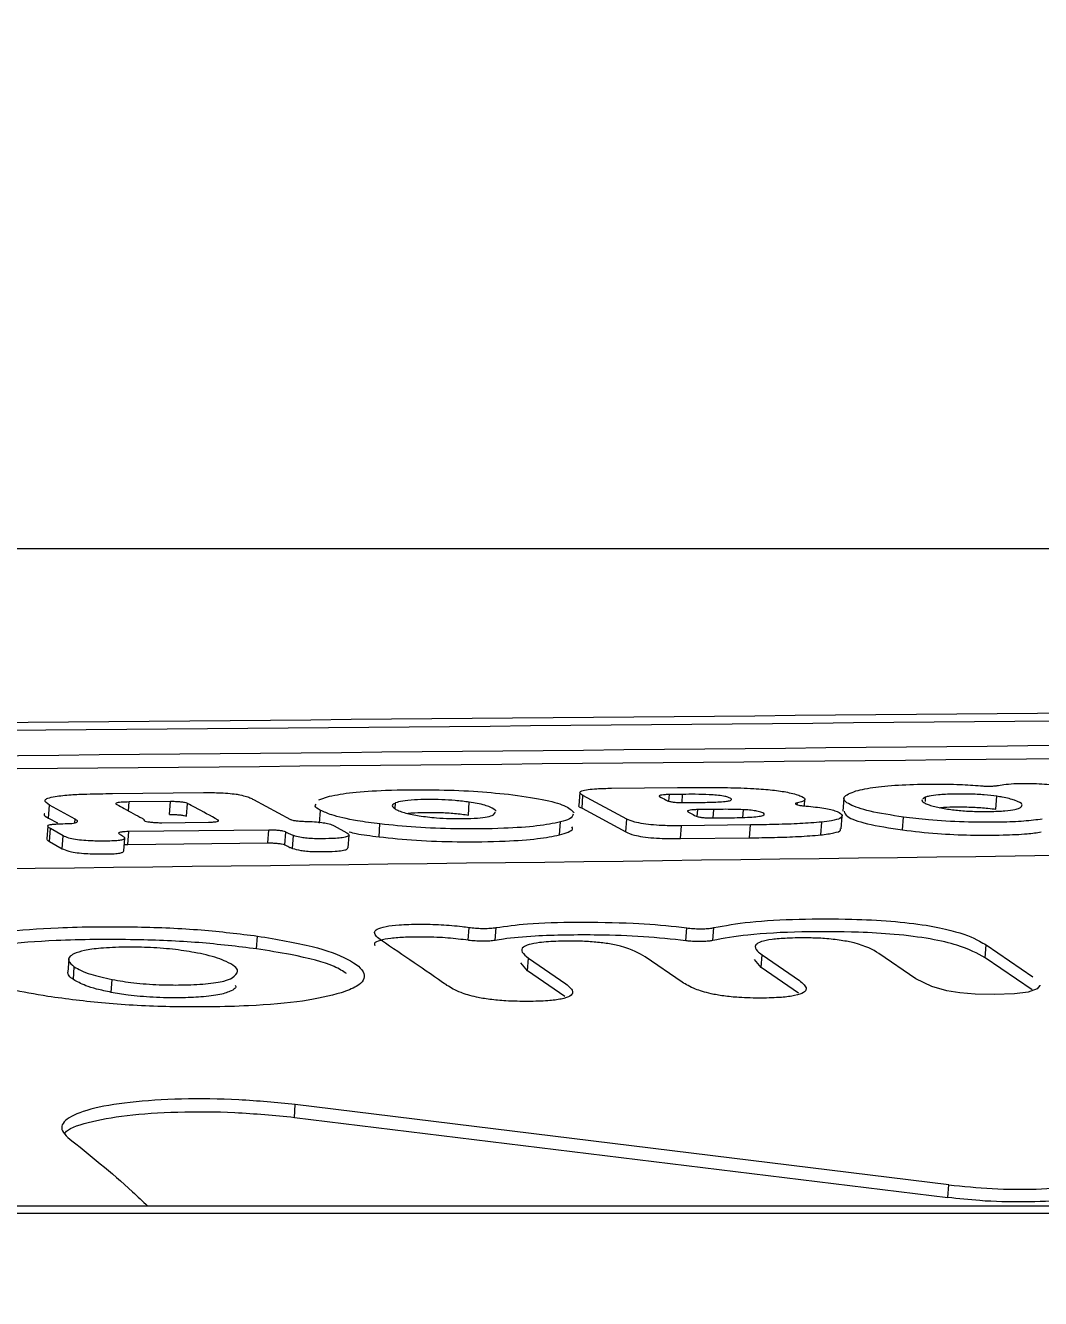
# Model space of a CAD drawing. Header units: millimetres. Extents: x -7735 to 7893, y -6545 to 6034.
# Drawn here: x 4808.97 to 4824.31, y 636.79 to 656.04 of the extents above; entities that cross this region are included whole.
import ezdxf

# ---------------------------------------------------------------- set-up
doc = ezdxf.new("R2010")
doc.units = ezdxf.units.MM
doc.layers.add('DIKOM_ОБЪЕКТ', color=7, linetype='Continuous')
doc.layers.add('DIKOM_РАЗМЕР_ОБЪЕКТА', color=7, linetype='Continuous')
doc.styles.add('style1', font='arial.ttf', dxfattribs={"width": 0.8})
doc.dimstyles.new('1-50', dxfattribs={"dimtxt": 300, "dimasz": 200, "dimexe": 100, "dimexo": 0, "dimgap": 100, "dimtad": 1, "dimtxsty": 'style1', "dimcen": 200, "dimclrd": 7, "dimclre": 7, "dimclrt": 7, "dimadec": 1, "dimazin": 2, "dimtfac": 1, "dimtmove": 0, "dimatfit": 2, "dimfxl": 0, "dimlwd": 25, "dimlwe": 18, "dimarcsym": 0})

# ---------------------------------------------------------------- blocks, each defined once
blk = doc.blocks.new('*D0')
at = {"layer": 'Defpoints', "color": 0, "transparency": 16777216}
for p in [(5893.216, 882.098), (-4595.736, 266.125), (5893.216, -5840.173)]:
    blk.add_point(p, dxfattribs=at)
at = {"layer": 'DIKOM_РАЗМЕР_ОБЪЕКТА', "color": 7, "lineweight": 18, "transparency": 16777216}
for p, q in [((5893.216, 882.098), (5893.216, -5940.173)), ((-4595.736, 266.125), (-4595.736, -5940.173))]:
    blk.add_line(p, q, dxfattribs=at)
at = {"layer": 'DIKOM_РАЗМЕР_ОБЪЕКТА', "color": 7, "lineweight": 25, "transparency": 16777216}
blk.add_line((-4395.736, -5840.173), (5693.216, -5840.173), dxfattribs=at)
at = {"layer": 'DIKOM_РАЗМЕР_ОБЪЕКТА', "color": 7, "transparency": 16777216}
for points in [[(-4395.736, -5806.84), (-4395.736, -5873.507), (-4595.736, -5840.173)], [(5693.216, -5806.84), (5693.216, -5873.507), (5893.216, -5840.173)]]:
    blk.add_solid(points, dxfattribs=at)
at = {"layer": 'DIKOM_РАЗМЕР_ОБЪЕКТА', "color": 7, "transparency": 16777216, "insert": (648.74, -5587.002), "char_height": 300, "attachment_point": 5, "style": 'style1'}
blk.add_mtext('10450', dxfattribs=at)

msp = doc.modelspace()

# ---------------------------------------------------------------- linework, layer by layer
at = {"layer": 'DIKOM_ОБЪЕКТ', "color": 7, "linetype": 'Continuous', "lineweight": 15}
for p, q in [((4898.899, 648.125), (4660.813, 648.125)), ((4810.28, 644.428), (4811.655, 644.442)), ((4817.344, 644.443), (4817.33, 644.248)), ((4817.824, 644.508), (4818.817, 644.519)), ((4809.316, 644.057), (4809.33, 644.252)), ((4809.716, 644.042), (4809.33, 644.252)), ((4810.523, 644.165), (4810.532, 644.3)), ((4811.156, 644.306), (4810.532, 644.3)), ((4811.142, 644.111), (4811.156, 644.306)), ((4811.401, 644.084), (4811.415, 644.278)), ((4812.411, 644.338), (4812.972, 644.036)), ((4813.397, 644.334), (4813.558, 644.387)), ((4814.551, 644.199), (4814.558, 644.285)), ((4815.659, 644.103), (4815.673, 644.297)), ((4817.377, 644.204), (4817.391, 644.398)), ((4818.053, 644.042), (4817.391, 644.398)), ((4818.688, 644.311), (4818.696, 644.413)), ((4818.897, 644.415), (4818.696, 644.413)), ((4818.888, 644.29), (4818.897, 644.415)), ((4818.929, 644.29), (4819.17, 644.293)), ((4820.629, 644.258), (4820.631, 644.287)), ((4820.739, 644.247), (4820.746, 644.339)), ((4821.333, 644.358), (4821.319, 644.163)), ((4822.569, 644.373), (4822.525, 644.349)), ((4822.565, 644.307), (4822.569, 644.373)), ((4823.632, 644.191), (4823.646, 644.386)), ((4809.316, 644.057), (4809.452, 643.984)), ((4809.712, 643.984), (4809.716, 644.042)), ((4813.411, 643.979), (4813.425, 644.173)), ((4816.04, 644.104), (4816.07, 644.147)), ((4817.377, 644.204), (4818.039, 643.848)), ((4818.039, 643.848), (4818.053, 644.042)), ((4819.118, 644.08), (4819.125, 644.185)), ((4819.367, 644.187), (4819.125, 644.185)), ((4819.358, 644.058), (4819.367, 644.187)), ((4819.358, 644.058), (4819.6, 644.061)), ((4819.807, 644.067), (4819.816, 644.183)), ((4821.294, 643.892), (4821.308, 644.086)), ((4822.221, 643.877), (4822.235, 644.071)), ((4809.304, 643.935), (4809.29, 643.741)), ((4809.329, 643.703), (4809.342, 643.898)), ((4809.537, 643.788), (4809.342, 643.898)), ((4810.513, 643.658), (4810.527, 643.853)), ((4812.643, 643.875), (4810.527, 643.853)), ((4811.027, 643.987), (4811.731, 643.994)), ((4811.877, 644.011), (4811.878, 644.027)), ((4812.629, 643.681), (4812.643, 643.875)), ((4812.887, 643.652), (4812.901, 643.846)), ((4813.632, 643.941), (4813.822, 643.834)), ((4814.31, 643.773), (4814.323, 643.968)), ((4817.036, 643.803), (4817.05, 643.998)), ((4818.867, 643.746), (4818.881, 643.94)), ((4819.921, 643.953), (4818.881, 643.94)), ((4819.908, 643.758), (4819.921, 643.953)), ((4820.984, 643.802), (4820.998, 643.996)), ((4809.329, 643.703), (4809.523, 643.594)), ((4809.523, 643.594), (4809.537, 643.788)), ((4810.453, 643.559), (4810.467, 643.754)), ((4810.513, 643.658), (4812.629, 643.681)), ((4813.003, 643.598), (4813.016, 643.792)), ((4813.842, 643.605), (4813.856, 643.799)), ((4818.867, 643.746), (4819.908, 643.758)), ((4815.657, 642.209), (4815.671, 642.403)), ((4816.066, 642.208), (4816.08, 642.402)), ((4818.945, 642.202), (4818.959, 642.396)), ((4819.355, 642.206), (4819.369, 642.4)), ((4812.458, 642.079), (4812.472, 642.273)), ((4823.469, 641.945), (4823.483, 642.138)), ((4823.483, 642.138), (4824.191, 641.656)), ((4809.619, 641.921), (4809.605, 641.727)), ((4816.553, 641.746), (4816.567, 641.94)), ((4816.567, 641.94), (4817.13, 641.551)), ((4818.89, 641.576), (4818.332, 641.96)), ((4820.083, 641.795), (4819.981, 641.918)), ((4820.083, 641.795), (4820.097, 641.989)), ((4820.097, 641.989), (4820.661, 641.602)), ((4822.42, 641.628), (4821.863, 642.011)), ((4824.177, 641.462), (4823.469, 641.945)), ((4809.69, 641.615), (4809.704, 641.809)), ((4816.553, 641.746), (4816.452, 641.869)), ((4817.116, 641.357), (4816.553, 641.746)), ((4820.647, 641.408), (4820.083, 641.795)), ((4810.263, 641.422), (4810.276, 641.616)), ((4813.03, 639.532), (4813.044, 639.726)), ((4822.918, 638.512), (4813.044, 639.726)), ((4813.03, 639.532), (4822.904, 638.319)), ((4822.904, 638.319), (4822.918, 638.512)), ((4830.644, 638.191), (4765.452, 638.191)), ((4830.742, 638.077), (4765.602, 638.077))]:
    msp.add_line(p, q, dxfattribs=at)
at = {"layer": 'DIKOM_ОБЪЕКТ', "color": 7, "linetype": 'Continuous', "lineweight": 15, "flags": 128}
msp.add_lwpolyline([(4824.293, 641.528), (4824.294, 641.527), (4824.253, 641.473), (4824.116, 641.426), (4823.914, 641.401), (4823.606, 641.389), (4823.318, 641.395), (4823.088, 641.415), (4822.891, 641.446), (4822.661, 641.509), (4822.42, 641.628), (4822.42, 641.628)], dxfattribs=at)
at = {"layer": 'DIKOM_ОБЪЕКТ', "color": 7, "linetype": 'Continuous', "lineweight": 15}
for points, knots in [([(4835.851, 645.749), (4809.82, 645.5), (4757.755, 645.003), (4705.762, 645.509), (4679.763, 645.762)], [0, 0, 0, 0, 0.4999606, 1, 1, 1, 1]), ([(4836.119, 645.636), (4810.088, 645.381), (4758.022, 644.872), (4706.03, 645.39), (4680.032, 645.648)], [0, 0, 0, 0, 0.499958, 1, 1, 1, 1]), ([(4836.924, 645.28), (4810.892, 645.008), (4758.824, 644.464), (4706.834, 645.017), (4680.837, 645.294)], [0, 0, 0, 0, 0.499953, 1, 1, 1, 1]), ([(4680.822, 645.099), (4706.815, 644.822), (4758.805, 644.269), (4810.873, 644.813), (4836.91, 645.085)], [0, 0, 0, 0, 0.499954, 1, 1, 1, 1]), ([(4809.415, 644.385), (4809.491, 644.394), (4809.629, 644.41), (4809.933, 644.423), (4810.15, 644.426), (4810.28, 644.428)], [0, 0, 0, 0, 0.32778, 0.596226, 1, 1, 1, 1]), ([(4811.655, 644.442), (4811.731, 644.442), (4811.854, 644.442), (4812.028, 644.433), (4812.125, 644.422), (4812.169, 644.415), (4812.179, 644.413)], [0, 0, 0, 0, 0.406059, 0.666334, 0.92755, 1, 1, 1, 1]), ([(4813.558, 644.387), (4813.665, 644.408), (4813.879, 644.449), (4814.445, 644.483), (4815.082, 644.489), (4815.743, 644.468), (4816.092, 644.434), (4816.265, 644.417)], [0, 0, 0, 0, 0.191347, 0.382962, 0.626267, 0.81541, 1, 1, 1, 1]), ([(4816.265, 644.417), (4816.446, 644.392), (4816.81, 644.343), (4817.147, 644.244), (4817.22, 644.175), (4817.258, 644.139)], [0, 0, 0, 0, 0.323945, 0.647487, 1, 1, 1, 1]), ([(4817.391, 644.398), (4817.366, 644.414), (4817.328, 644.439), (4817.365, 644.47), (4817.458, 644.49), (4817.616, 644.504), (4817.746, 644.506), (4817.824, 644.508)], [0, 0, 0, 0, 0.299207, 0.46734, 0.636999, 0.784936, 1, 1, 1, 1]), ([(4818.817, 644.519), (4818.942, 644.52), (4819.191, 644.522), (4819.581, 644.52), (4819.841, 644.509), (4819.973, 644.503)], [0, 0, 0, 0, 0.330268, 0.659639, 1, 1, 1, 1]), ([(4819.973, 644.503), (4820.071, 644.496), (4820.265, 644.483), (4820.516, 644.444), (4820.676, 644.396), (4820.763, 644.348), (4820.73, 644.311), (4820.66, 644.294), (4820.631, 644.287)], [0, 0, 0, 0, 0.167585, 0.335535, 0.556015, 0.753066, 0.894415, 1, 1, 1, 1]), ([(4822.235, 644.071), (4822.052, 644.1), (4821.688, 644.157), (4821.393, 644.264), (4821.276, 644.373), (4821.436, 644.437), (4821.514, 644.467)], [0, 0, 0, 0, 0.2436072, 0.487028, 0.7515446, 1, 1, 1, 1]), ([(4821.514, 644.467), (4821.603, 644.488), (4821.771, 644.528), (4822.202, 644.562), (4822.65, 644.574), (4823.069, 644.568), (4823.297, 644.552), (4823.399, 644.544)], [0, 0, 0, 0, 0.247777, 0.469006, 0.689744, 0.860725, 1, 1, 1, 1]), ([(4823.646, 644.386), (4823.585, 644.394), (4823.462, 644.409), (4823.224, 644.421), (4822.981, 644.421), (4822.762, 644.411), (4822.63, 644.392), (4822.586, 644.378), (4822.569, 644.373)], [0, 0, 0, 0, 0.172252, 0.345515, 0.535126, 0.728479, 0.89966, 1, 1, 1, 1]), ([(4823.399, 644.544), (4823.422, 644.543), (4823.466, 644.54), (4823.538, 644.539), (4823.603, 644.541), (4823.647, 644.546), (4823.665, 644.549), (4823.67, 644.55)], [0, 0, 0, 0, 0.223448, 0.44671, 0.669182, 0.892016, 1, 1, 1, 1]), ([(4823.67, 644.55), (4823.705, 644.557), (4823.774, 644.57), (4823.94, 644.58), (4824.114, 644.582), (4824.287, 644.577), (4824.449, 644.565), (4824.61, 644.54), (4824.723, 644.508), (4824.775, 644.483), (4824.796, 644.473)], [0, 0, 0, 0, 0.119486, 0.239766, 0.35085, 0.452023, 0.553932, 0.66895, 0.861218, 1, 1, 1, 1]), ([(4809.33, 644.252), (4809.293, 644.278), (4809.239, 644.314), (4809.295, 644.359), (4809.374, 644.376), (4809.415, 644.385)], [0, 0, 0, 0, 0.535063, 0.759204, 1, 1, 1, 1]), ([(4810.532, 644.3), (4810.49, 644.299), (4810.426, 644.298), (4810.363, 644.29), (4810.333, 644.282), (4810.33, 644.271), (4810.341, 644.264), (4810.347, 644.26)], [0, 0, 0, 0, 0.310217, 0.466109, 0.623102, 0.815485, 1, 1, 1, 1]), ([(4810.347, 644.26), (4810.385, 644.24), (4810.512, 644.171), (4810.639, 644.102), (4810.729, 644.053)], [0, 0, 0, 0, 0.2938858, 1, 1, 1, 1]), ([(4811.415, 644.278), (4811.413, 644.279), (4811.404, 644.284), (4811.374, 644.291), (4811.318, 644.299), (4811.25, 644.304), (4811.194, 644.306), (4811.164, 644.306), (4811.156, 644.306)], [0, 0, 0, 0, 0.069167, 0.286078, 0.503044, 0.718288, 0.932042, 1, 1, 1, 1]), ([(4811.878, 644.027), (4811.762, 644.091), (4811.608, 644.175), (4811.453, 644.258), (4811.415, 644.278)], [0, 0, 0, 0, 0.751511, 1, 1, 1, 1]), ([(4812.179, 644.413), (4812.216, 644.405), (4812.291, 644.39), (4812.359, 644.364), (4812.394, 644.347), (4812.411, 644.338)], [0, 0, 0, 0, 0.336651, 0.666308, 1, 1, 1, 1]), ([(4813.425, 644.173), (4813.386, 644.195), (4813.326, 644.227), (4813.352, 644.257), (4813.361, 644.267)], [0, 0, 0, 0, 0.656968, 1, 1, 1, 1]), ([(4814.558, 644.285), (4814.542, 644.277), (4814.51, 644.26), (4814.506, 644.227), (4814.542, 644.203), (4814.564, 644.188)], [0, 0, 0, 0, 0.278802, 0.553821, 1, 1, 1, 1]), ([(4815.673, 644.297), (4815.605, 644.306), (4815.481, 644.323), (4815.256, 644.336), (4815.042, 644.339), (4814.831, 644.333), (4814.649, 644.315), (4814.588, 644.295), (4814.558, 644.285)], [0, 0, 0, 0, 0.185586, 0.335271, 0.484807, 0.646403, 0.820484, 1, 1, 1, 1]), ([(4816.08, 644.163), (4816.057, 644.183), (4816.013, 644.222), (4815.85, 644.269), (4815.714, 644.291), (4815.673, 644.297)], [0, 0, 0, 0, 0.426438, 0.826416, 1, 1, 1, 1]), ([(4817.331, 644.248), (4817.33, 644.248), (4817.307, 644.235), (4817.342, 644.219), (4817.377, 644.204)], [0, 0, 0, 0, 0.01392, 1, 1, 1, 1]), ([(4818.696, 644.413), (4818.674, 644.412), (4818.63, 644.411), (4818.579, 644.406), (4818.547, 644.398), (4818.538, 644.389), (4818.546, 644.384), (4818.549, 644.381)], [0, 0, 0, 0, 0.210802, 0.424168, 0.637465, 0.852097, 1, 1, 1, 1]), ([(4818.549, 644.381), (4818.579, 644.365), (4818.619, 644.344), (4818.659, 644.323), (4818.67, 644.317)], [0, 0, 0, 0, 0.74269, 1, 1, 1, 1]), ([(4818.67, 644.317), (4818.67, 644.317), (4818.676, 644.314), (4818.701, 644.307), (4818.753, 644.298), (4818.819, 644.292), (4818.88, 644.29), (4818.916, 644.29), (4818.929, 644.29)], [0, 0, 0, 0, 0.018037, 0.235229, 0.452018, 0.668099, 0.882707, 1, 1, 1, 1]), ([(4819.542, 644.308), (4819.565, 644.311), (4819.61, 644.317), (4819.634, 644.33), (4819.635, 644.349), (4819.601, 644.369), (4819.519, 644.389), (4819.417, 644.402), (4819.27, 644.412), (4819.092, 644.417), (4818.96, 644.416), (4818.897, 644.415)], [0, 0, 0, 0, 0.083551, 0.167087, 0.227492, 0.393826, 0.492624, 0.592108, 0.68316, 0.84734, 1, 1, 1, 1]), ([(4819.17, 644.293), (4819.215, 644.294), (4819.302, 644.295), (4819.432, 644.299), (4819.505, 644.305), (4819.542, 644.308)], [0, 0, 0, 0, 0.335359, 0.661637, 1, 1, 1, 1]), ([(4820.631, 644.287), (4820.622, 644.285), (4820.603, 644.28), (4820.597, 644.271), (4820.612, 644.261), (4820.65, 644.251), (4820.693, 644.245), (4820.721, 644.243), (4820.727, 644.242)], [0, 0, 0, 0, 0.152391, 0.349522, 0.54752, 0.746393, 0.945337, 1, 1, 1, 1]), ([(4820.727, 644.242), (4820.823, 644.232), (4821.017, 644.213), (4821.227, 644.166), (4821.316, 644.11), (4821.308, 644.056), (4821.174, 644.017), (4821.051, 644.003), (4820.998, 643.996)], [0, 0, 0, 0, 0.16276, 0.326957, 0.524774, 0.736375, 0.886328, 1, 1, 1, 1]), ([(4822.515, 644.33), (4822.515, 644.328), (4822.507, 644.313), (4822.535, 644.296), (4822.561, 644.281)], [0, 0, 0, 0, 0.089282, 1, 1, 1, 1]), ([(4822.561, 644.281), (4822.58, 644.272), (4822.617, 644.255), (4822.719, 644.224), (4822.832, 644.204), (4822.901, 644.192)], [0, 0, 0, 0, 0.278825, 0.5581042, 1, 1, 1, 1]), ([(4822.784, 644.214), (4822.804, 644.216), (4822.874, 644.224), (4823.051, 644.227), (4823.282, 644.224), (4823.491, 644.21), (4823.593, 644.196), (4823.632, 644.191)], [0, 0, 0, 0, 0.087336, 0.310884, 0.581895, 0.837431, 1, 1, 1, 1]), ([(4823.985, 644.206), (4824.007, 644.223), (4824.059, 644.262), (4823.947, 644.321), (4823.787, 644.364), (4823.674, 644.382), (4823.646, 644.386)], [0, 0, 0, 0, 0.2839758, 0.6507076, 0.913744, 1, 1, 1, 1]), ([(4809.257, 644.123), (4809.254, 644.12), (4809.234, 644.099), (4809.279, 644.076), (4809.316, 644.057)], [0, 0, 0, 0, 0.1553907, 1, 1, 1, 1]), ([(4809.667, 643.977), (4809.685, 643.979), (4809.72, 643.983), (4809.752, 643.996), (4809.759, 644.016), (4809.732, 644.032), (4809.716, 644.042)], [0, 0, 0, 0, 0.153297, 0.305855, 0.582894, 1, 1, 1, 1]), ([(4810.729, 644.053), (4810.734, 644.05), (4810.743, 644.045), (4810.755, 644.035), (4810.759, 644.027), (4810.761, 644.022)], [0, 0, 0, 0, 0.258344, 0.516669, 1, 1, 1, 1]), ([(4811.142, 644.111), (4811.154, 644.111), (4811.188, 644.112), (4811.248, 644.109), (4811.314, 644.104), (4811.367, 644.095), (4811.393, 644.088), (4811.4, 644.084), (4811.401, 644.084)], [0, 0, 0, 0, 0.105804, 0.317272, 0.530931, 0.745823, 0.961597, 1, 1, 1, 1]), ([(4812.972, 644.036), (4812.973, 644.035), (4812.979, 644.032), (4813.002, 644.024), (4813.054, 644.016), (4813.119, 644.01), (4813.164, 644.008), (4813.186, 644.007)], [0, 0, 0, 0, 0.020529, 0.271807, 0.523386, 0.774141, 1, 1, 1, 1]), ([(4814.323, 643.968), (4814.206, 643.983), (4813.908, 644.023), (4813.595, 644.096), (4813.475, 644.15), (4813.425, 644.173)], [0, 0, 0, 0, 0.274602, 0.695253, 1, 1, 1, 1]), ([(4814.564, 644.188), (4814.584, 644.179), (4814.623, 644.16), (4814.728, 644.127), (4814.844, 644.105), (4814.917, 644.091)], [0, 0, 0, 0, 0.272991, 0.546246, 1, 1, 1, 1]), ([(4814.738, 644.128), (4814.76, 644.131), (4814.83, 644.139), (4815, 644.144), (4815.224, 644.143), (4815.464, 644.129), (4815.593, 644.112), (4815.659, 644.103)], [0, 0, 0, 0, 0.092842, 0.298178, 0.524273, 0.755189, 1, 1, 1, 1]), ([(4814.917, 644.091), (4814.999, 644.08), (4815.137, 644.061), (4815.382, 644.048), (4815.597, 644.047), (4815.8, 644.055), (4815.96, 644.075), (4816.013, 644.094), (4816.04, 644.104)], [0, 0, 0, 0, 0.219797, 0.366169, 0.512428, 0.678046, 0.835581, 1, 1, 1, 1]), ([(4817.243, 644.118), (4817.237, 644.093), (4817.228, 644.049), (4817.103, 644.013), (4817.05, 643.998)], [0, 0, 0, 0, 0.585425, 1, 1, 1, 1]), ([(4818.881, 643.94), (4818.798, 643.94), (4818.657, 643.94), (4818.454, 643.951), (4818.29, 643.97), (4818.141, 644.001), (4818.086, 644.027), (4818.053, 644.042)], [0, 0, 0, 0, 0.222289, 0.377124, 0.532791, 0.719819, 1, 1, 1, 1]), ([(4819.125, 644.185), (4819.103, 644.184), (4819.059, 644.183), (4819.008, 644.177), (4818.976, 644.169), (4818.967, 644.16), (4818.975, 644.154), (4818.978, 644.152)], [0, 0, 0, 0, 0.2121846, 0.4246217, 0.6379053, 0.8527251, 1, 1, 1, 1]), ([(4818.978, 644.152), (4818.991, 644.145), (4819.032, 644.123), (4819.072, 644.101), (4819.099, 644.086)], [0, 0, 0, 0, 0.3256482, 1, 1, 1, 1]), ([(4819.099, 644.086), (4819.1, 644.086), (4819.108, 644.082), (4819.129, 644.075), (4819.182, 644.067), (4819.247, 644.06), (4819.309, 644.058), (4819.345, 644.058), (4819.358, 644.058)], [0, 0, 0, 0, 0.018129, 0.234511, 0.450407, 0.666518, 0.881221, 1, 1, 1, 1]), ([(4819.816, 644.183), (4819.763, 644.185), (4819.661, 644.189), (4819.511, 644.189), (4819.415, 644.188), (4819.367, 644.187)], [0, 0, 0, 0, 0.34819, 0.67303, 1, 1, 1, 1]), ([(4819.6, 644.061), (4819.709, 644.063), (4819.863, 644.066), (4820.033, 644.079), (4820.115, 644.094), (4820.141, 644.114), (4820.113, 644.135), (4820.054, 644.156), (4819.961, 644.172), (4819.878, 644.18), (4819.828, 644.183), (4819.816, 644.183)], [0, 0, 0, 0, 0.251986, 0.359791, 0.46851, 0.563498, 0.677479, 0.799825, 0.885851, 0.971859, 1, 1, 1, 1]), ([(4821.337, 644.162), (4821.345, 644.135), (4821.363, 644.071), (4821.648, 643.968), (4822.029, 643.907), (4822.221, 643.877)], [0, 0, 0, 0, 0.277933, 0.636439, 1, 1, 1, 1]), ([(4824.331, 644.041), (4824.244, 644.029), (4824.07, 644.006), (4823.652, 643.991), (4823.153, 643.993), (4822.634, 644.023), (4822.358, 644.056), (4822.235, 644.071)], [0, 0, 0, 0, 0.1676, 0.334689, 0.574864, 0.810782, 1, 1, 1, 1]), ([(4822.901, 644.192), (4822.966, 644.184), (4823.095, 644.167), (4823.327, 644.156), (4823.558, 644.155), (4823.771, 644.164), (4823.918, 644.183), (4823.965, 644.199), (4823.985, 644.206)], [0, 0, 0, 0, 0.1783841, 0.3581694, 0.5143871, 0.7037778, 0.8786602, 1, 1, 1, 1]), ([(4809.342, 643.898), (4809.329, 643.906), (4809.302, 643.923), (4809.3, 643.943), (4809.335, 643.958), (4809.372, 643.962), (4809.39, 643.965)], [0, 0, 0, 0, 0.338592, 0.679688, 0.843806, 1, 1, 1, 1]), ([(4809.39, 643.965), (4809.413, 643.966), (4809.46, 643.968), (4809.552, 643.972), (4809.621, 643.975), (4809.667, 643.977)], [0, 0, 0, 0, 0.255232, 0.510283, 1, 1, 1, 1]), ([(4810.527, 643.853), (4810.509, 643.852), (4810.469, 643.851), (4810.418, 643.846), (4810.383, 643.838), (4810.369, 643.829), (4810.377, 643.822), (4810.38, 643.819)], [0, 0, 0, 0, 0.177295, 0.391078, 0.605311, 0.820666, 1, 1, 1, 1]), ([(4810.761, 644.022), (4810.761, 644.022), (4810.761, 644.02), (4810.774, 644.011), (4810.811, 644.002), (4810.868, 643.994), (4810.936, 643.988), (4810.991, 643.987), (4811.021, 643.987), (4811.027, 643.987)], [0, 0, 0, 0, 0.003022, 0.19233, 0.381943, 0.571708, 0.760732, 0.948112, 1, 1, 1, 1]), ([(4811.731, 643.994), (4811.753, 643.995), (4811.797, 643.996), (4811.848, 644.002), (4811.88, 644.01), (4811.889, 644.019), (4811.881, 644.025), (4811.878, 644.027)], [0, 0, 0, 0, 0.212017, 0.425267, 0.638493, 0.85297, 1, 1, 1, 1]), ([(4812.901, 643.846), (4812.899, 643.847), (4812.89, 643.852), (4812.86, 643.86), (4812.805, 643.868), (4812.737, 643.874), (4812.681, 643.875), (4812.651, 643.875), (4812.643, 643.875)], [0, 0, 0, 0, 0.0613357, 0.2801032, 0.4979741, 0.7168273, 0.9328013, 1, 1, 1, 1]), ([(4813.016, 643.792), (4813.007, 643.796), (4812.978, 643.807), (4812.942, 643.825), (4812.915, 643.839), (4812.901, 643.846)], [0, 0, 0, 0, 0.200442, 0.600049, 1, 1, 1, 1]), ([(4813.186, 644.007), (4813.236, 644.006), (4813.326, 644.003), (4813.447, 643.991), (4813.548, 643.974), (4813.602, 643.956), (4813.626, 643.944), (4813.632, 643.941)], [0, 0, 0, 0, 0.234112, 0.424229, 0.613982, 0.901488, 1, 1, 1, 1]), ([(4813.857, 643.848), (4813.891, 643.839), (4814.004, 643.811), (4814.184, 643.789), (4814.31, 643.773)], [0, 0, 0, 0, 0.301904, 1, 1, 1, 1]), ([(4817.05, 643.998), (4816.943, 643.976), (4816.727, 643.932), (4816.16, 643.895), (4815.522, 643.888), (4814.856, 643.912), (4814.5, 643.949), (4814.323, 643.968)], [0, 0, 0, 0, 0.191196, 0.382712, 0.621518, 0.812114, 1, 1, 1, 1]), ([(4817.036, 643.803), (4817.13, 643.831), (4817.255, 643.869), (4817.231, 643.912), (4817.224, 643.923)], [0, 0, 0, 0, 0.751926, 1, 1, 1, 1]), ([(4818.039, 643.848), (4818.075, 643.831), (4818.131, 643.805), (4818.288, 643.773), (4818.452, 643.755), (4818.654, 643.745), (4818.788, 643.746), (4818.867, 643.746)], [0, 0, 0, 0, 0.301019, 0.469917, 0.640403, 0.788475, 1, 1, 1, 1]), ([(4820.998, 643.996), (4820.891, 643.988), (4820.678, 643.97), (4820.305, 643.959), (4820.05, 643.955), (4819.921, 643.953)], [0, 0, 0, 0, 0.332976, 0.664205, 1, 1, 1, 1]), ([(4820.984, 643.802), (4821.056, 643.811), (4821.198, 643.83), (4821.293, 643.864), (4821.282, 643.886), (4821.279, 643.893)], [0, 0, 0, 0, 0.405791, 0.812984, 1, 1, 1, 1]), ([(4822.221, 643.877), (4822.391, 643.857), (4822.705, 643.82), (4823.251, 643.796), (4823.717, 643.798), (4824.092, 643.814), (4824.249, 643.837), (4824.317, 643.847)], [0, 0, 0, 0, 0.257142, 0.473247, 0.688735, 0.865373, 1, 1, 1, 1]), ([(4837.546, 643.672), (4824.909, 643.492), (4799.634, 643.132), (4761.744, 642.985), (4723.872, 643.144), (4698.643, 643.511), (4686.028, 643.694)], [0, 0, 0, 0, 0.249967, 0.49993, 0.749966, 1, 1, 1, 1]), ([(4809.294, 643.74), (4809.292, 643.739), (4809.285, 643.727), (4809.309, 643.714), (4809.329, 643.703)], [0, 0, 0, 0, 0.16513, 1, 1, 1, 1]), ([(4810.465, 643.764), (4810.466, 643.754), (4810.468, 643.738), (4810.408, 643.721), (4810.324, 643.712), (4810.18, 643.707), (4810.014, 643.708), (4809.843, 643.717), (4809.712, 643.733), (4809.601, 643.758), (4809.56, 643.777), (4809.537, 643.788)], [0, 0, 0, 0, 0.139432, 0.21313, 0.287318, 0.377802, 0.532683, 0.632381, 0.732473, 0.844678, 1, 1, 1, 1]), ([(4810.38, 643.819), (4810.393, 643.812), (4810.415, 643.799), (4810.446, 643.78), (4810.458, 643.769), (4810.465, 643.764)], [0, 0, 0, 0, 0.415211, 0.707468, 1, 1, 1, 1]), ([(4810.46, 643.656), (4810.472, 643.657), (4810.488, 643.658), (4810.508, 643.658), (4810.513, 643.658)], [0, 0, 0, 0, 0.689905, 1, 1, 1, 1]), ([(4812.629, 643.681), (4812.634, 643.681), (4812.662, 643.681), (4812.715, 643.68), (4812.783, 643.674), (4812.84, 643.666), (4812.873, 643.658), (4812.884, 643.653), (4812.887, 643.652)], [0, 0, 0, 0, 0.046359, 0.260768, 0.475097, 0.690627, 0.907893, 1, 1, 1, 1]), ([(4812.887, 643.652), (4812.901, 643.645), (4812.925, 643.632), (4812.96, 643.614), (4812.988, 643.603), (4813.003, 643.598)], [0, 0, 0, 0, 0.399417, 0.699134, 1, 1, 1, 1]), ([(4813.822, 643.834), (4813.84, 643.821), (4813.868, 643.802), (4813.837, 643.776), (4813.763, 643.759), (4813.631, 643.747), (4813.483, 643.743), (4813.332, 643.744), (4813.223, 643.751), (4813.12, 643.765), (4813.057, 643.779), (4813.025, 643.79), (4813.016, 643.792)], [0, 0, 0, 0, 0.172581, 0.274547, 0.377278, 0.468491, 0.624526, 0.703112, 0.781904, 0.852117, 0.960969, 1, 1, 1, 1]), ([(4814.31, 643.773), (4814.493, 643.754), (4814.862, 643.716), (4815.542, 643.693), (4816.18, 643.702), (4816.728, 643.74), (4816.935, 643.782), (4817.036, 643.803)], [0, 0, 0, 0, 0.194973, 0.390513, 0.629053, 0.818656, 1, 1, 1, 1]), ([(4819.908, 643.758), (4820.033, 643.76), (4820.286, 643.764), (4820.659, 643.776), (4820.875, 643.793), (4820.984, 643.802)], [0, 0, 0, 0, 0.329477, 0.659855, 1, 1, 1, 1]), ([(4809.523, 643.594), (4809.549, 643.581), (4809.591, 643.561), (4809.711, 643.537), (4809.839, 643.522), (4810.008, 643.514), (4810.168, 643.513), (4810.311, 643.517), (4810.394, 643.527), (4810.446, 643.541), (4810.449, 643.553), (4810.451, 643.56)], [0, 0, 0, 0, 0.1810264, 0.2881727, 0.3961954, 0.492209, 0.6567703, 0.7419475, 0.827879, 0.9030143, 1, 1, 1, 1]), ([(4813.003, 643.598), (4813.038, 643.588), (4813.091, 643.572), (4813.211, 643.557), (4813.323, 643.549), (4813.475, 643.549), (4813.63, 643.553), (4813.759, 643.566), (4813.83, 643.583), (4813.837, 643.598), (4813.84, 643.605)], [0, 0, 0, 0, 0.177575, 0.264646, 0.352065, 0.457157, 0.642121, 0.759418, 0.877272, 1, 1, 1, 1]), ([(4819.369, 642.4), (4819.538, 642.431), (4819.881, 642.495), (4820.64, 642.534), (4821.379, 642.535), (4822.054, 642.503), (4822.582, 642.442), (4823.065, 642.339), (4823.33, 642.234), (4823.451, 642.158), (4823.483, 642.138)], [0, 0, 0, 0, 0.149776, 0.30205, 0.449467, 0.557449, 0.666074, 0.764267, 0.938774, 1, 1, 1, 1]), ([(4808.07, 642.221), (4808.245, 642.262), (4808.595, 642.345), (4809.52, 642.412), (4810.558, 642.422), (4811.632, 642.377), (4812.195, 642.307), (4812.472, 642.273)], [0, 0, 0, 0, 0.1917197, 0.383738, 0.6281567, 0.8174264, 1, 1, 1, 1]), ([(4814.345, 642.205), (4814.292, 642.246), (4814.216, 642.305), (4814.266, 642.378), (4814.39, 642.42), (4814.622, 642.446), (4814.915, 642.455), (4815.248, 642.448), (4815.506, 642.426), (4815.635, 642.408), (4815.671, 642.403)], [0, 0, 0, 0, 0.261009, 0.373577, 0.487253, 0.586371, 0.706163, 0.830876, 0.953694, 1, 1, 1, 1]), ([(4815.671, 642.403), (4815.701, 642.399), (4815.763, 642.392), (4815.868, 642.388), (4815.969, 642.389), (4816.039, 642.395), (4816.071, 642.4), (4816.08, 642.402)], [0, 0, 0, 0, 0.225059, 0.451056, 0.677198, 0.901944, 1, 1, 1, 1]), ([(4816.08, 642.402), (4816.229, 642.422), (4816.567, 642.47), (4817.312, 642.488), (4818.092, 642.477), (4818.657, 642.434), (4818.906, 642.403), (4818.959, 642.396)], [0, 0, 0, 0, 0.200815, 0.457177, 0.728587, 0.943146, 1, 1, 1, 1]), ([(4818.959, 642.396), (4818.99, 642.393), (4819.053, 642.386), (4819.159, 642.382), (4819.257, 642.384), (4819.328, 642.391), (4819.358, 642.397), (4819.369, 642.4)], [0, 0, 0, 0, 0.220768, 0.442986, 0.663895, 0.884484, 1, 1, 1, 1]), ([(4823.469, 641.945), (4823.352, 642.01), (4823.17, 642.111), (4822.663, 642.233), (4822.131, 642.302), (4821.447, 642.34), (4820.672, 642.342), (4819.871, 642.302), (4819.518, 642.236), (4819.355, 642.206)], [0, 0, 0, 0, 0.202516, 0.315976, 0.430454, 0.529721, 0.687403, 0.85506, 1, 1, 1, 1]), ([(4812.458, 642.079), (4812.174, 642.114), (4811.605, 642.184), (4810.525, 642.228), (4809.492, 642.217), (4808.575, 642.15), (4808.229, 642.068), (4808.056, 642.027)], [0, 0, 0, 0, 0.18723, 0.37472, 0.619926, 0.810581, 1, 1, 1, 1]), ([(4812.472, 642.273), (4812.768, 642.223), (4813.359, 642.122), (4813.885, 641.92), (4814.136, 641.712), (4814.053, 641.534), (4813.822, 641.446), (4813.738, 641.414)], [0, 0, 0, 0, 0.216087, 0.431823, 0.666293, 0.879078, 1, 1, 1, 1]), ([(4815.657, 642.209), (4815.557, 642.222), (4815.357, 642.247), (4815.017, 642.26), (4814.721, 642.257), (4814.477, 642.24), (4814.311, 642.208), (4814.23, 642.17), (4814.241, 642.142), (4814.245, 642.132)], [0, 0, 0, 0, 0.169486, 0.33974, 0.4965, 0.627404, 0.758876, 0.907771, 1, 1, 1, 1]), ([(4815.336, 641.527), (4815.335, 641.528), (4815.003, 641.759), (4814.673, 641.983), (4814.345, 642.205)], [0, 0, 0, 0, 0.004306, 1, 1, 1, 1]), ([(4816.066, 642.208), (4816.059, 642.206), (4816.029, 642.201), (4815.962, 642.195), (4815.863, 642.193), (4815.759, 642.198), (4815.691, 642.204), (4815.66, 642.209), (4815.657, 642.209)], [0, 0, 0, 0, 0.079029, 0.305189, 0.529962, 0.754568, 0.980221, 1, 1, 1, 1]), ([(4818.945, 642.202), (4818.735, 642.225), (4818.316, 642.271), (4817.512, 642.295), (4816.771, 642.285), (4816.272, 642.243), (4816.106, 642.215), (4816.066, 642.208)], [0, 0, 0, 0, 0.217533, 0.434404, 0.750696, 0.939871, 1, 1, 1, 1]), ([(4818.332, 641.96), (4818.239, 642.015), (4818.118, 642.087), (4817.784, 642.158), (4817.562, 642.185), (4817.299, 642.199), (4817.01, 642.196), (4816.741, 642.179), (4816.565, 642.146), (4816.462, 642.097), (4816.456, 642.026), (4816.529, 641.97), (4816.567, 641.94)], [0, 0, 0, 0, 0.244177, 0.316496, 0.378193, 0.440028, 0.523745, 0.612677, 0.680778, 0.74854, 0.867897, 1, 1, 1, 1]), ([(4819.355, 642.206), (4819.34, 642.203), (4819.304, 642.196), (4819.224, 642.19), (4819.123, 642.188), (4819.025, 642.193), (4818.97, 642.199), (4818.945, 642.202)], [0, 0, 0, 0, 0.16024, 0.381376, 0.602101, 0.823033, 1, 1, 1, 1]), ([(4821.863, 642.011), (4821.769, 642.066), (4821.648, 642.137), (4821.302, 642.209), (4821.059, 642.237), (4820.769, 642.248), (4820.491, 642.243), (4820.236, 642.224), (4820.066, 642.188), (4819.974, 642.127), (4820.004, 642.058), (4820.072, 642.008), (4820.097, 641.989)], [0, 0, 0, 0, 0.244095, 0.31677, 0.390122, 0.452643, 0.544797, 0.617389, 0.690255, 0.774306, 0.916646, 1, 1, 1, 1]), ([(4809.699, 642.005), (4809.672, 641.988), (4809.62, 641.955), (4809.611, 641.889), (4809.668, 641.84), (4809.704, 641.809)], [0, 0, 0, 0, 0.282526, 0.551461, 1, 1, 1, 1]), ([(4811.517, 642.025), (4811.412, 642.042), (4811.202, 642.077), (4810.822, 642.104), (4810.446, 642.107), (4810.109, 642.093), (4809.836, 642.057), (4809.745, 642.023), (4809.699, 642.005)], [0, 0, 0, 0, 0.17554, 0.352203, 0.503913, 0.685668, 0.840399, 1, 1, 1, 1]), ([(4812.091, 641.639), (4812.131, 641.673), (4812.224, 641.752), (4812.052, 641.876), (4811.784, 641.972), (4811.579, 642.013), (4811.517, 642.025)], [0, 0, 0, 0, 0.268712, 0.62428, 0.887656, 1, 1, 1, 1]), ([(4813.818, 641.705), (4813.764, 641.741), (4813.607, 641.845), (4813.109, 641.975), (4812.634, 642.051), (4812.458, 642.079)], [0, 0, 0, 0, 0.253244, 0.724836, 1, 1, 1, 1]), ([(4809.303, 641.36), (4809.111, 641.393), (4808.628, 641.476), (4808.122, 641.626), (4807.929, 641.738), (4807.847, 641.785)], [0, 0, 0, 0, 0.275528, 0.695239, 1, 1, 1, 1]), ([(4809.69, 641.615), (4809.665, 641.634), (4809.615, 641.672), (4809.609, 641.709), (4809.606, 641.727)], [0, 0, 0, 0, 0.508536, 1, 1, 1, 1]), ([(4809.704, 641.809), (4809.735, 641.79), (4809.799, 641.751), (4809.97, 641.684), (4810.16, 641.642), (4810.276, 641.616)], [0, 0, 0, 0, 0.280816, 0.562021, 1, 1, 1, 1]), ([(4810.263, 641.422), (4810.186, 641.439), (4810.038, 641.47), (4809.831, 641.535), (4809.745, 641.584), (4809.69, 641.615)], [0, 0, 0, 0, 0.281551, 0.541702, 1, 1, 1, 1]), ([(4810.276, 641.616), (4810.381, 641.598), (4810.591, 641.562), (4810.97, 641.534), (4811.347, 641.531), (4811.702, 641.546), (4811.968, 641.586), (4812.054, 641.623), (4812.091, 641.639)], [0, 0, 0, 0, 0.1747, 0.350918, 0.502014, 0.683295, 0.864263, 1, 1, 1, 1]), ([(4812.136, 641.531), (4812.142, 641.517), (4812.156, 641.487), (4812.106, 641.46), (4812.077, 641.445)], [0, 0, 0, 0, 0.445922, 1, 1, 1, 1]), ([(4817.13, 641.551), (4817.183, 641.507), (4817.259, 641.444), (4817.21, 641.365), (4817.084, 641.319), (4816.854, 641.291), (4816.56, 641.282), (4816.252, 641.288), (4815.978, 641.313), (4815.735, 641.356), (4815.496, 641.429), (4815.396, 641.49), (4815.336, 641.527)], [0, 0, 0, 0, 0.189113, 0.270038, 0.351848, 0.423242, 0.508868, 0.599346, 0.666433, 0.733274, 0.840889, 1, 1, 1, 1]), ([(4820.661, 641.602), (4820.713, 641.558), (4820.789, 641.496), (4820.739, 641.416), (4820.614, 641.371), (4820.381, 641.342), (4820.086, 641.332), (4819.777, 641.339), (4819.511, 641.365), (4819.274, 641.408), (4819.045, 641.48), (4818.947, 641.541), (4818.89, 641.576)], [0, 0, 0, 0, 0.189323, 0.271064, 0.353636, 0.425548, 0.512685, 0.603937, 0.669321, 0.734485, 0.84546, 1, 1, 1, 1]), ([(4813.738, 641.414), (4813.562, 641.369), (4813.208, 641.279), (4812.283, 641.205), (4811.242, 641.192), (4810.161, 641.245), (4809.586, 641.322), (4809.303, 641.36)], [0, 0, 0, 0, 0.191593, 0.383569, 0.623476, 0.814384, 1, 1, 1, 1]), ([(4812.077, 641.445), (4812.028, 641.425), (4811.929, 641.385), (4811.64, 641.35), (4811.286, 641.336), (4810.9, 641.342), (4810.53, 641.375), (4810.344, 641.408), (4810.263, 641.422)], [0, 0, 0, 0, 0.172898, 0.347126, 0.499413, 0.684055, 0.861101, 1, 1, 1, 1]), ([(4813.044, 639.726), (4812.761, 639.753), (4812.195, 639.809), (4811.309, 639.817), (4810.521, 639.768), (4809.911, 639.661), (4809.552, 639.51), (4809.481, 639.357), (4809.574, 639.261), (4809.607, 639.228)], [0, 0, 0, 0, 0.153127, 0.306329, 0.459308, 0.612265, 0.765259, 0.918452, 1, 1, 1, 1]), ([(4809.565, 639.279), (4809.567, 639.287), (4809.582, 639.355), (4809.89, 639.46), (4810.466, 639.571), (4811.252, 639.622), (4812.149, 639.617), (4812.731, 639.561), (4813.03, 639.532)], [0, 0, 0, 0, 0.025222, 0.21851, 0.411514, 0.604316, 0.796991, 1, 1, 1, 1]), ([(4809.607, 639.228), (4809.934, 638.967), (4810.337, 638.645), (4810.737, 638.263), (4810.813, 638.191)], [0, 0, 0, 0, 0.811354, 1, 1, 1, 1]), ([(4822.918, 638.512), (4823.136, 638.49), (4823.572, 638.445), (4824.251, 638.441), (4824.813, 638.479), (4825.08, 638.531), (4825.193, 638.553)], [0, 0, 0, 0, 0.267524, 0.535015, 0.802503, 1, 1, 1, 1]), ([(4825.179, 638.36), (4825.021, 638.331), (4824.706, 638.273), (4824.064, 638.245), (4823.439, 638.261), (4823.064, 638.302), (4822.904, 638.319)], [0, 0, 0, 0, 0.2670066, 0.5343095, 0.801486, 1, 1, 1, 1])]:
    msp.add_open_spline(points, degree=3, knots=knots, dxfattribs=at)

# ---------------------------------------------------------------- dimensions: what is measured, and where the dimension line sits
at = {"layer": 'DIKOM_РАЗМЕР_ОБЪЕКТА'}
dim = msp.add_linear_dim(base=(5893.216, -5840.173), p1=(-4595.736, 266.125), p2=(5893.216, 882.098), text='10450', dimstyle='1-50', dxfattribs=at)
dim.commit()
dim.dimension.update_dxf_attribs({"geometry": '*D0', "text_midpoint": (648.74, -5840.173), "dimtype": 160})

doc.saveas('drawing.dxf')
